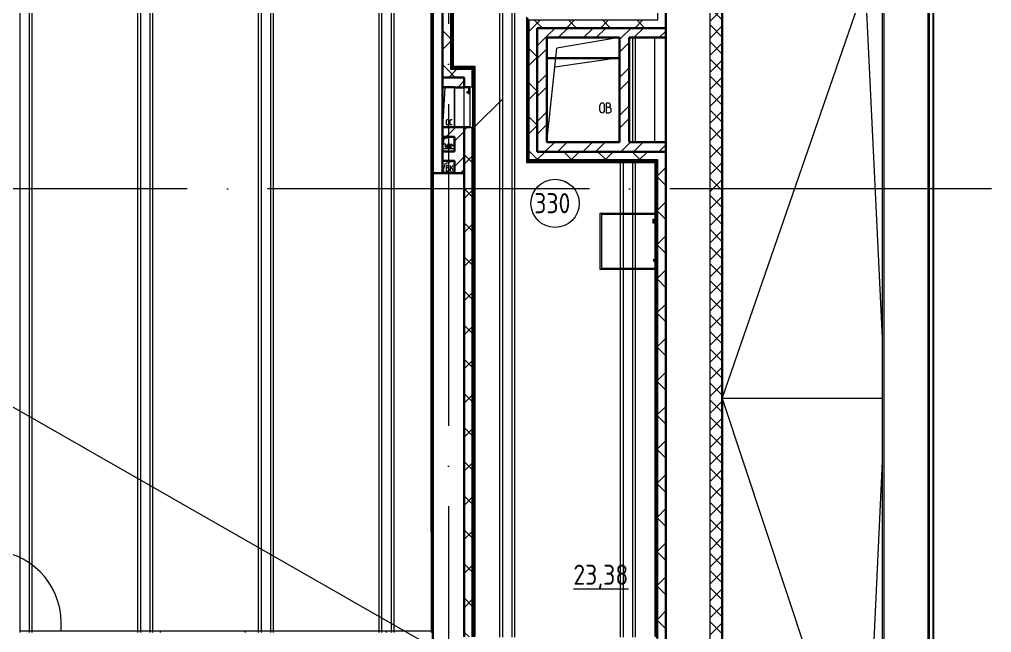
# Model space of a CAD drawing. Header units: millimetres. Extents: x -87434 to 499450, y -468665 to 122144.
# Drawn here: x 296712 to 308796, y 18015 to 25641 of the extents above; entities that cross this region are included whole.
import ezdxf

# ---------------------------------------------------------------- set-up
doc = ezdxf.new("R2010")
doc.units = ezdxf.units.MM
doc.linetypes.add('ADSK_Линия сетки', pattern=[25, 20, -2.5, 0, -2.5])
doc.linetypes.add('ADSK_Сверху', pattern=[450, 300, -150])
for name, color, linetype, lineweight in [('Двери', 252, 'Continuous', 9), ('Крыша', 7, 'Continuous', 9), ('Линии', 252, 'Continuous', 9), ('Марки помещений', 252, 'Continuous', 20), ('Оборудование', 8, 'Continuous', 18), ('Ограждение', 252, 'Continuous', 9), ('Оси', 252, 'Continuous', 9), ('Перекрытие', 252, 'Continuous', 18), ('Стены внутренние', 7, 'Continuous', 18), ('Стены наружные', 7, 'Continuous', 18), ('Стены штриховка', 252, 'Continuous', 9)]:
    doc.layers.add(name, color=color, linetype=linetype, lineweight=lineweight)
doc.styles.add('GOST Common_2', font='', dxfattribs={"width": 0.9, "height": 250})
doc.styles.get('GOST Common_2').set_extended_font_data('GOST type B')

# ---------------------------------------------------------------- blocks, each defined once
blk = doc.blocks.new('Перекрытия 1 - Перекрытия 1-1698725-3 этаж копия 1')
at = {"layer": 'Перекрытие', "ltscale": 100}
for p, q in [((25199, 26635), (25199, 15485)), ((25234, 26635), (25234, 15485)), ((25349, 26635), (25349, 15485)), ((25384, 26635), (25384, 15485)), ((19234, 26580), (19234, 15540)), ((19349, 26580), (19349, 15540)), ((19384, 26580), (19384, 15540)), ((20699, 26580), (20699, 15540)), ((20734, 26580), (20734, 15540)), ((20849, 26580), (20849, 15540)), ((20884, 26580), (20884, 15540)), ((22199, 26580), (22199, 15540)), ((22234, 26580), (22234, 15540)), ((22349, 26580), (22349, 15540)), ((22384, 26580), (22384, 15540)), ((23699, 26580), (23699, 15540)), ((23734, 15540), (23734, 26580)), ((23849, 26580), (23849, 15540)), ((23884, 26580), (23884, 15540)), ((26849, 22940), (26849, 21875)), ((26884, 22940), (26884, 21875)), ((27122, 22940), (27122, 21875)), ((26849, 21875), (26849, 21755)), ((26884, 21875), (26884, 21755)), ((27122, 21875), (27122, 21755)), ((26849, 21755), (26849, 21640)), ((26884, 21755), (26884, 21640)), ((27122, 21755), (27122, 21640)), ((26699, 21395), (26699, 15485)), ((26734, 21395), (26734, 15485)), ((26849, 21395), (26849, 15485)), ((26884, 21395), (26884, 15485))]:
    blk.add_line(p, q, dxfattribs=at)
blk = doc.blocks.new('3 этаж')
at = {"color": 251, "lineweight": 18, "true_color": 0x636466}
for p, q in [((303269, 24117), (303269, 25167)), ((303269, 25167), (304169, 25167)), ((301998, 24786), (301971, 24302)), ((302121, 24802), (301998, 24786)), ((302121, 24797), (302121, 24302)), ((302017, 24379), (302017, 24344)), ((302049, 24392), (302030, 24392)), ((302049, 24331), (302030, 24331)), ((302060, 24379), (302060, 24344)), ((302092, 24392), (302074, 24392)), ((302092, 24331), (302074, 24331)), ((302121, 24182), (301986, 24159)), ((301986, 24159), (301971, 24032)), ((301982, 24096), (302000, 24096)), ((301995, 24070), (302013, 24070)), ((302013, 24083), (302013, 24049)), ((302031, 24050), (302031, 24082)), ((302060, 24050), (302060, 24082)), ((302078, 24097), (302097, 24067)), ((302078, 24036), (302078, 24097)), ((302115, 24097), (302097, 24067)), ((302115, 24036), (302115, 24097)), ((302121, 24032), (301971, 24032)), ((301982, 24036), (302000, 24036)), ((302000, 23845), (301971, 23732)), ((302121, 23882), (302000, 23845)), ((302033, 23827), (302016, 23827)), ((302016, 23827), (302016, 23760)), ((302046, 23808), (302046, 23814)), ((302105, 23827), (302072, 23787)), ((302072, 23760), (302072, 23827)), ((302035, 23797), (302016, 23797)), ((302016, 23760), (302037, 23760)), ((302052, 23775), (302052, 23781)), ((302105, 23760), (302085, 23803))]:
    blk.add_line(p, q, dxfattribs=at)
for centre, radius, start, end in [((302030, 24379), 13.3, 90, 180), ((302030, 24344), 13.3, 180, 270), ((302074, 24379), 13.3, 90, 180), ((302074, 24344), 13.3, 180, 270), ((302000, 24083), 13, 0, 90), ((302000, 24049), 13, 270, 0), ((302046, 24082), 14.3, 0, 180), ((302046, 24050), 14.3, 180, 0), ((302033, 23814), 13, 0, 90), ((302035, 23808), 11.1, 270, 0), ((302035, 23781), 16.7, 0, 90), ((302037, 23775), 14.8, 270, 0)]:
    blk.add_arc(centre, radius, start, end, dxfattribs=at)
at = {"layer": 'Двери', "color": 251, "true_color": 0x636466}
for p, q in [((304611, 23218), (303945, 23218)), ((303945, 23218), (303945, 22550)), ((304591, 23159), (304597, 23159)), ((304591, 23109), (304591, 23159)), ((304597, 23109), (304591, 23109)), ((304597, 23109), (304597, 23159)), ((304609, 23109), (304597, 23109)), ((304598, 23159), (304609, 23159)), ((304598, 23130), (304598, 23159)), ((304609, 23130), (304598, 23130)), ((304609, 23159), (304611, 23159)), ((304609, 23159), (304609, 23109)), ((304609, 23159), (304609, 23130)), ((304611, 23109), (304609, 23109)), ((304598, 22659), (304609, 22659)), ((304598, 22630), (304598, 22659)), ((304609, 22630), (304598, 22630)), ((304609, 22659), (304611, 22659)), ((304609, 22659), (304609, 22609)), ((304609, 22659), (304609, 22630)), ((304611, 22609), (304609, 22609)), ((303945, 22550), (304611, 22550))]:
    blk.add_line(p, q, dxfattribs=at)
at = {"layer": 'Крыша', "color": 251, "true_color": 0x636466}
for p, q in [((305448, 20927), (307171, 25920)), ((307440, 21681), (307236, 25910)), ((307440, 21681), (307440, 21681)), ((305448, 20927), (305448, 20927)), ((307440, 20927), (305448, 20927)), ((305448, 20927), (307172, 15734)), ((307236, 15743), (307440, 20143)), ((307440, 20143), (307440, 20143))]:
    blk.add_line(p, q, dxfattribs=at)
at = {"layer": 'Линии', "color": 251, "linetype": 'ADSK_Сверху', "ltscale": 200, "true_color": 0x636466}
blk.add_line((282206, 29062), (301851, 17837), dxfattribs=at)
at = {"layer": 'Линии', "color": 251, "lineweight": 18, "ltscale": 200, "true_color": 0x636466}
for p, q in [((303269, 24117), (303269, 25416)), ((304169, 25416), (303392, 25287)), ((303269, 24117), (303392, 25287)), ((303269, 24117), (303269, 25167)), ((303269, 25167), (304169, 25167)), ((304169, 25167), (303367, 25050)), ((303269, 24117), (303367, 25050)), ((303927, 24511), (303927, 24573)), ((303927, 24511), (303927, 24573)), ((303985, 24511), (303985, 24573)), ((303985, 24511), (303985, 24573)), ((304035, 24602), (304005, 24602)), ((304005, 24602), (304005, 24482)), ((304035, 24602), (304005, 24602)), ((304005, 24602), (304005, 24482)), ((304038, 24548), (304005, 24548)), ((304038, 24548), (304005, 24548)), ((304058, 24568), (304058, 24578)), ((304058, 24568), (304058, 24578)), ((304005, 24482), (304042, 24482)), ((304005, 24482), (304042, 24482)), ((304068, 24508), (304068, 24518)), ((304068, 24508), (304068, 24518))]:
    blk.add_line(p, q, dxfattribs=at)
at = {"layer": 'Линии', "color": 251, "lineweight": 18, "true_color": 0x636466}
for centre, radius, start, end in [((303956, 24573), 28.7, 0, 180), ((303956, 24573), 28.7, 0, 180), ((304035, 24578), 23.3, 0, 90), ((304035, 24578), 23.3, 0, 90), ((304038, 24568), 20, 270, 0), ((304038, 24568), 20, 270, 0), ((304038, 24518), 30, 0, 90), ((304038, 24518), 30, 0, 90), ((303956, 24511), 28.7, 180, 0), ((303956, 24511), 28.7, 180, 0), ((304042, 24508), 26.7, 270, 0), ((304042, 24508), 26.7, 270, 0)]:
    blk.add_arc(centre, radius, start, end, dxfattribs=at)
at = {"layer": 'Марки помещений', "color": 251, "true_color": 0x636466}
blk.add_circle((303370, 23355), 300, dxfattribs=at)
at = {"layer": 'Оборудование', "color": 251, "true_color": 0x636466}
for p, q in [((302295, 24786), (302295, 24740)), ((302300, 24786), (302295, 24786)), ((302300, 24740), (302300, 24786)), ((302347, 24802), (302311, 24802)), ((302311, 24802), (302311, 24302)), ((302348, 24302), (302348, 24801)), ((302358, 24795), (302348, 24795)), ((302359, 24310), (302359, 24794)), ((302366, 24783), (302360, 24783)), ((302366, 24321), (302366, 24783)), ((302368, 24774), (302366, 24774)), ((302368, 24770), (302368, 24774)), ((302368, 24770), (302368, 24774)), ((302293, 24741), (302275, 24741)), ((302275, 24741), (302275, 24729)), ((302275, 24729), (302293, 24729)), ((302295, 24743), (302293, 24741)), ((302293, 24741), (302293, 24729)), ((302293, 24729), (302295, 24727)), ((302311, 24745), (302295, 24745)), ((302295, 24745), (302295, 24725)), ((302295, 24730), (302295, 24722)), ((302295, 24725), (302311, 24725)), ((302295, 24722), (302300, 24722)), ((302300, 24722), (302300, 24730)), ((302366, 24705), (302368, 24705)), ((302366, 24302), (302719, 24655)), ((302368, 24770), (302368, 24709)), ((302368, 24705), (302368, 24709)), ((302368, 24705), (302368, 24709)), ((302311, 24302), (302347, 24302)), ((302348, 24309), (302358, 24309)), ((302360, 24321), (302366, 24321))]:
    blk.add_line(p, q, dxfattribs=at)
for points, knots in [([(302348, 24801), (302348, 24801), (302348, 24801), (302348, 24801), (302348, 24801), (302348, 24801), (302348, 24801), (302347, 24802), (302347, 24802), (302347, 24802)], [0, 0, 0, 0, 0.166667, 0.25, 0.333333, 0.5, 0.666667, 0.833333, 1, 1, 1, 1]), ([(302359, 24794), (302359, 24794), (302359, 24794), (302359, 24794), (302359, 24794), (302359, 24794), (302358, 24794), (302358, 24794), (302358, 24795), (302358, 24795), (302358, 24795)], [0, 0, 0, 0, 0.166667, 0.25, 0.333333, 0.416667, 0.541667, 0.666667, 0.833333, 1, 1, 1, 1]), ([(302360, 24783), (302360, 24783), (302360, 24783), (302360, 24783), (302360, 24783), (302359, 24783), (302359, 24783), (302359, 24783), (302359, 24783), (302359, 24784), (302359, 24784), (302359, 24784), (302359, 24784)], [0, 0, 0, 0, 0.166667, 0.25, 0.333333, 0.416667, 0.5, 0.583333, 0.666667, 0.75, 0.833333, 1, 1, 1, 1]), ([(302347, 24302), (302347, 24302), (302347, 24302), (302348, 24302), (302348, 24302), (302348, 24302), (302348, 24302), (302348, 24302), (302348, 24302), (302348, 24302)], [-1, -1, -1, -1, -0.833333, -0.666667, -0.5, -0.333333, -0.25, -0.166667, 0, 0, 0, 0]), ([(302358, 24309), (302358, 24309), (302358, 24309), (302358, 24309), (302358, 24309), (302359, 24309), (302359, 24309), (302359, 24309), (302359, 24309), (302359, 24309), (302359, 24310)], [-1, -1, -1, -1, -0.833333, -0.666667, -0.541667, -0.416667, -0.333333, -0.25, -0.166667, 0, 0, 0, 0]), ([(302359, 24319), (302359, 24319), (302359, 24319), (302359, 24320), (302359, 24320), (302359, 24320), (302359, 24320), (302359, 24320), (302360, 24320), (302360, 24320), (302360, 24321), (302360, 24321), (302360, 24321)], [-1, -1, -1, -1, -0.833333, -0.75, -0.666667, -0.583333, -0.5, -0.416667, -0.333333, -0.25, -0.166667, 0, 0, 0, 0])]:
    blk.add_open_spline(points, degree=3, knots=knots, dxfattribs=at)
at = {"layer": 'Ограждение', "color": 251, "true_color": 0x636466}
for p, q in [((302106, 25057), (302106, 29102)), ((307440, 13137), (307440, 27939)), ((307461, 13137), (307461, 27939)), ((308009, 13137), (308009, 27939)), ((308023, 13137), (308023, 27939)), ((308070, 13137), (308070, 27939)), ((308077, 13137), (308077, 27939)), ((301826, 27827), (301826, 19267)), ((303014, 25671), (303014, 23862)), ((302106, 25057), (302096, 25047)), ((302096, 25047), (302106, 25057)), ((302376, 25057), (302106, 25057)), ((302366, 25047), (302376, 25057)), ((302376, 25057), (302366, 25047)), ((302376, 17972), (302376, 25057)), ((302366, 24802), (302366, 24783)), ((302366, 24321), (302366, 24302)), ((303024, 23872), (303014, 23862)), ((303014, 23862), (303024, 23872)), ((303014, 23862), (304611, 23862)), ((304621, 23872), (304611, 23862)), ((304611, 23862), (304621, 23872)), ((304611, 23862), (304611, 17972)), ((301836, 19267), (301826, 19267)), ((296711, 18037), (301836, 18037)), ((296711, 18037), (298461, 18037)), ((298461, 18037), (298461, 18017)), ((299521, 18017), (299521, 18037)), ((299521, 18037), (301271, 18037)), ((301271, 18037), (301271, 18017))]:
    blk.add_line(p, q, dxfattribs=at)
at = {"layer": 'Ограждение', "color": 251, "linetype": 'Continuous', "true_color": 0x636466}
for p, q in [((302096, 25276), (302106, 25276)), ((303014, 25276), (303024, 25276)), ((302366, 24676), (302376, 24676)), ((303014, 24676), (303024, 24676)), ((302366, 24076), (302376, 24076)), ((303014, 24076), (303024, 24076)), ((303282, 23862), (303282, 23872)), ((303882, 23862), (303882, 23872)), ((304482, 23862), (304482, 23872)), ((302366, 23476), (302376, 23476)), ((304611, 23476), (304621, 23476)), ((302366, 22876), (302376, 22876)), ((304611, 22876), (304621, 22876)), ((302366, 22276), (302376, 22276)), ((304611, 22276), (304621, 22276)), ((302366, 21676), (302376, 21676)), ((304611, 21676), (304621, 21676)), ((302366, 21076), (302376, 21076)), ((304611, 21076), (304621, 21076)), ((302366, 20476), (302376, 20476)), ((304611, 20476), (304621, 20476)), ((302366, 19876), (302376, 19876)), ((304611, 19876), (304621, 19876)), ((302366, 19276), (302376, 19276)), ((304611, 19276), (304621, 19276)), ((302366, 18676), (302376, 18676)), ((304611, 18676), (304621, 18676)), ((302366, 18076), (302376, 18076)), ((304611, 18076), (304621, 18076))]:
    blk.add_line(p, q, dxfattribs=at)
at = {"layer": 'Оси', "color": 251, "linetype": 'ADSK_Линия сетки', "ltscale": 200, "true_color": 0x636466}
for p, q in [((302046, 34587), (302046, 11871)), ((304746, 34587), (304746, 13337)), ((308796, 23537), (237074, 23537))]:
    blk.add_line(p, q, dxfattribs=at)
at = {"layer": 'Перекрытие', "color": 251, "true_color": 0x636466}
for p, q in [((304169, 25167), (303269, 25167)), ((303269, 25167), (303269, 24117)), ((302121, 24032), (301971, 24032)), ((303929, 22534), (303929, 23234)), ((303929, 23234), (304611, 23234)), ((304611, 22534), (303929, 22534)), ((297231, 18037), (297231, 18137))]:
    blk.add_line(p, q, dxfattribs=at)
blk.add_arc((296331, 18137), 900, 0, 90, dxfattribs=at)
at = {"layer": 'Стены внутренние', "color": 251, "lineweight": 30, "true_color": 0x636466}
for p, q in [((305448, 17135), (305448, 29939)), ((304746, 24117), (304746, 25416)), ((301971, 24802), (301971, 24302)), ((301971, 24182), (301971, 24002)), ((301971, 23882), (301971, 23732)), ((302121, 23732), (301851, 23732))]:
    blk.add_line(p, q, dxfattribs=at)
at = {"layer": 'Стены внутренние', "color": 251, "true_color": 0x636466}
for p, q in [((305296, 17287), (305296, 29787)), ((302121, 23742), (301971, 23742))]:
    blk.add_line(p, q, dxfattribs=at)
at = {"layer": 'Стены внутренние', "color": 251, "linetype": 'Continuous', "lineweight": 9, "true_color": 0x636466}
for p, q in [((305446, 25636), (305296, 25786)), ((305296, 25623), (305446, 25773)), ((305446, 25424), (305296, 25574)), ((305296, 25411), (305446, 25561)), ((305447, 25416), (305446, 25413)), ((305446, 25212), (305296, 25362)), ((305296, 25199), (305446, 25349)), ((305446, 25000), (305296, 25150)), ((305296, 24987), (305446, 25137)), ((305446, 25235), (305448, 25235)), ((305448, 25066), (305446, 25070)), ((305446, 25031), (305448, 25031)), ((305446, 24788), (305296, 24938)), ((305296, 24775), (305446, 24925)), ((305446, 24575), (305296, 24725)), ((305296, 24563), (305446, 24713)), ((305446, 24727), (305448, 24727)), ((305446, 24363), (305296, 24513)), ((305296, 24351), (305446, 24501)), ((305448, 24456), (305446, 24460)), ((305446, 24151), (305296, 24301)), ((305296, 24138), (305446, 24288)), ((305446, 23939), (305296, 24089)), ((305296, 23926), (305446, 24076)), ((305446, 24117), (305448, 24117)), ((305448, 23995), (305446, 23991)), ((305446, 23727), (305296, 23877)), ((305296, 23714), (305446, 23864)), ((305446, 23914), (305448, 23914)), ((305446, 23515), (305296, 23665)), ((305296, 23502), (305446, 23652)), ((305446, 23609), (305448, 23609)), ((305446, 23303), (305296, 23453)), ((305296, 23290), (305446, 23440)), ((305446, 23090), (305296, 23240)), ((305296, 23078), (305446, 23228)), ((305448, 23182), (305446, 23178)), ((305446, 22878), (305296, 23028)), ((305296, 22866), (305446, 23016)), ((305446, 22999), (305448, 22999)), ((305446, 22666), (305296, 22816)), ((305296, 22654), (305446, 22804)), ((305446, 22796), (305448, 22796)), ((305446, 22454), (305296, 22604)), ((305296, 22441), (305446, 22591)), ((305446, 22491), (305448, 22491)), ((305446, 22242), (305296, 22392)), ((305296, 22229), (305446, 22379)), ((305446, 22030), (305296, 22180)), ((305296, 22017), (305446, 22167)), ((305447, 22222), (305446, 22225)), ((305446, 21818), (305296, 21968)), ((305296, 21805), (305446, 21955)), ((305446, 21882), (305448, 21882)), ((305446, 21606), (305296, 21756)), ((305296, 21593), (305446, 21743)), ((305446, 21679), (305448, 21679)), ((305446, 21393), (305296, 21543)), ((305296, 21381), (305446, 21531)), ((305446, 21181), (305296, 21331)), ((305296, 21169), (305446, 21319)), ((305446, 21374), (305448, 21374)), ((305446, 20969), (305296, 21119)), ((305296, 20956), (305446, 21106)), ((305446, 20757), (305296, 20907)), ((305448, 20947), (305446, 20943)), ((305296, 20744), (305446, 20894)), ((305446, 20545), (305296, 20695)), ((305296, 20532), (305446, 20682)), ((305446, 20764), (305448, 20764)), ((305446, 20561), (305448, 20561)), ((305446, 20333), (305296, 20483)), ((305296, 20320), (305446, 20470)), ((305448, 20337), (305446, 20334)), ((305446, 20121), (305296, 20271)), ((305296, 20108), (305446, 20258)), ((305446, 20256), (305448, 20256)), ((305446, 19909), (305296, 20059)), ((305296, 19896), (305446, 20046)), ((305446, 19696), (305296, 19846)), ((305296, 19684), (305446, 19834)), ((305448, 19783), (305446, 19786)), ((305446, 19484), (305296, 19634)), ((305296, 19472), (305446, 19622)), ((305446, 19647), (305448, 19647)), ((305448, 19524), (305446, 19521)), ((305446, 19272), (305296, 19422)), ((305296, 19259), (305446, 19409)), ((305446, 19443), (305448, 19443)), ((305446, 19060), (305296, 19210)), ((305296, 19047), (305446, 19197)), ((305446, 19139), (305448, 19139)), ((305446, 18848), (305296, 18998)), ((305296, 18835), (305446, 18985)), ((305446, 18636), (305296, 18786)), ((305296, 18623), (305446, 18773)), ((305446, 18424), (305296, 18574)), ((305296, 18411), (305446, 18561)), ((305446, 18529), (305448, 18529)), ((305446, 18211), (305296, 18361)), ((305296, 18199), (305446, 18349)), ((305446, 18326), (305448, 18326)), ((305446, 17999), (305296, 18149)), ((305296, 17987), (305446, 18137)), ((305446, 18021), (305448, 18021))]:
    blk.add_line(p, q, dxfattribs=at)
at = {"layer": 'Стены наружные', "color": 251, "lineweight": 30, "true_color": 0x636466}
for p, q in [((301971, 24802), (301971, 29237)), ((304746, 29237), (304746, 25416)), ((301836, 29057), (301836, 18017)), ((301851, 17937), (301851, 29062)), ((302096, 29112), (302096, 25047)), ((303024, 23872), (303024, 25661)), ((303149, 25536), (303149, 23997)), ((303149, 23997), (303149, 25536)), ((303149, 25536), (304746, 25536)), ((303269, 25416), (303269, 24117)), ((304169, 25416), (303269, 25416)), ((304169, 24117), (304169, 25416)), ((304746, 25416), (304289, 25416)), ((304289, 25416), (304289, 24117)), ((302096, 25047), (302366, 25047)), ((302366, 25047), (302366, 24802)), ((302241, 24922), (301971, 24922)), ((302241, 24922), (302241, 24797)), ((302121, 24802), (301971, 24802)), ((302121, 24802), (302121, 24797)), ((302241, 24797), (302121, 24797)), ((302311, 24802), (302241, 24802)), ((302366, 24802), (302347, 24802)), ((302311, 24302), (301971, 24302)), ((301971, 24302), (301971, 24182)), ((302241, 17962), (302241, 24302)), ((302366, 24302), (302347, 24302)), ((302366, 17962), (302366, 24302)), ((302121, 24182), (301971, 24182)), ((302121, 24002), (302121, 24182)), ((303269, 24117), (304169, 24117)), ((304289, 24117), (304746, 24117)), ((304746, 24117), (304746, 17837)), ((301971, 24002), (302121, 24002)), ((301971, 24002), (301971, 23882)), ((304746, 23997), (303149, 23997)), ((302121, 23882), (301971, 23882)), ((302121, 23732), (302121, 23882)), ((304621, 23872), (303024, 23872)), ((304621, 17962), (304621, 23872)), ((302241, 23732), (302121, 23732))]:
    blk.add_line(p, q, dxfattribs=at)
at = {"layer": 'Стены наружные', "color": 251, "linetype": 'Continuous', "lineweight": 9, "true_color": 0x636466}
for p, q in [((303087, 25536), (303187, 25636)), ((303087, 25536), (303187, 25636)), ((303212, 25536), (303112, 25636)), ((303212, 25536), (303112, 25636)), ((303512, 25536), (303612, 25636)), ((303512, 25536), (303612, 25636)), ((303636, 25536), (303536, 25636)), ((303636, 25536), (303536, 25636)), ((303936, 25536), (304036, 25636)), ((303936, 25536), (304036, 25636)), ((304061, 25536), (303961, 25636)), ((304061, 25536), (303961, 25636)), ((304360, 25536), (304460, 25636)), ((304360, 25536), (304460, 25636)), ((304485, 25536), (304385, 25636)), ((304485, 25536), (304385, 25636)), ((302071, 25405), (301971, 25505)), ((302071, 25405), (301971, 25505)), ((302093, 25556), (302096, 25556)), ((303026, 25597), (303024, 25597)), ((303049, 25497), (303087, 25536)), ((303049, 25497), (303087, 25536)), ((303269, 25435), (303371, 25536)), ((303408, 25416), (303528, 25536)), ((303722, 25416), (303842, 25536)), ((303879, 25416), (303999, 25536)), ((304194, 25416), (304314, 25536)), ((304351, 25416), (304471, 25536)), ((302093, 25451), (302096, 25451)), ((303026, 25492), (303024, 25492)), ((303026, 25387), (303024, 25387)), ((303149, 25315), (303269, 25435)), ((304169, 25392), (304194, 25416)), ((304665, 25416), (304745, 25497)), ((301971, 25268), (302071, 25368)), ((301971, 25268), (302071, 25368)), ((302093, 25346), (302096, 25346)), ((303026, 25282), (303024, 25282)), ((303149, 25176), (303049, 25276)), ((303149, 25176), (303049, 25276)), ((303149, 25157), (303269, 25277)), ((304169, 25235), (304289, 25355)), ((302093, 25241), (302096, 25241)), ((302093, 25136), (302096, 25136)), ((303026, 25177), (303024, 25177)), ((303049, 25073), (303149, 25173)), ((303049, 25073), (303149, 25173)), ((302030, 25022), (301971, 25081)), ((302030, 25022), (301971, 25081)), ((302130, 24922), (302030, 25022)), ((302130, 24922), (302030, 25022)), ((302048, 24922), (302148, 25022)), ((302048, 24922), (302148, 25022)), ((302116, 25044), (302116, 25047)), ((302221, 25044), (302221, 25047)), ((302326, 25044), (302326, 25047)), ((303026, 25072), (303024, 25072)), ((304169, 24921), (304289, 25041)), ((302363, 24959), (302366, 24959)), ((303026, 24967), (303024, 24967)), ((303149, 24843), (303269, 24963)), ((302159, 24797), (302164, 24802)), ((302164, 24802), (302241, 24878)), ((302250, 24802), (302241, 24811)), ((302250, 24802), (302241, 24811)), ((302363, 24854), (302366, 24854)), ((303026, 24862), (303024, 24862)), ((303149, 24751), (303049, 24851)), ((303149, 24751), (303049, 24851)), ((303149, 24686), (303269, 24806)), ((304169, 24763), (304289, 24883)), ((303026, 24757), (303024, 24757)), ((303049, 24649), (303149, 24749)), ((303049, 24649), (303149, 24749)), ((303026, 24652), (303024, 24652)), ((303026, 24547), (303024, 24547)), ((304169, 24449), (304289, 24569)), ((303026, 24442), (303024, 24442)), ((303149, 24327), (303049, 24427)), ((303149, 24327), (303049, 24427)), ((303149, 24372), (303269, 24492)), ((304169, 24292), (304289, 24412)), ((302121, 24287), (302136, 24302)), ((302241, 24265), (302277, 24302)), ((302241, 24265), (302277, 24302)), ((302341, 24286), (302326, 24302)), ((302341, 24286), (302326, 24302)), ((303026, 24337), (303024, 24337)), ((303049, 24225), (303149, 24325)), ((303049, 24225), (303149, 24325)), ((303149, 24214), (303269, 24334)), ((302016, 24182), (302121, 24287)), ((302121, 24129), (302241, 24249)), ((302363, 24224), (302366, 24224)), ((303026, 24232), (303024, 24232)), ((302363, 24119), (302366, 24119)), ((303026, 24127), (303024, 24127)), ((303269, 24020), (303365, 24117)), ((303402, 23997), (303522, 24117)), ((303717, 23997), (303837, 24117)), ((303874, 23997), (303994, 24117)), ((304188, 23997), (304308, 24117)), ((304345, 23997), (304465, 24117)), ((304660, 23997), (304745, 24082)), ((301971, 23979), (301993, 24002)), ((302121, 23815), (302241, 23935)), ((302341, 23862), (302241, 23962)), ((302341, 23862), (302241, 23962)), ((302241, 23841), (302341, 23941)), ((302241, 23841), (302341, 23941)), ((302363, 24014), (302366, 24014)), ((303026, 24022), (303024, 24022)), ((303149, 23903), (303049, 24003)), ((303149, 23903), (303049, 24003)), ((303149, 23900), (303245, 23997)), ((303149, 23900), (303245, 23997)), ((303245, 23997), (303269, 24020)), ((303579, 23897), (303479, 23997)), ((303579, 23897), (303479, 23997)), ((303569, 23897), (303669, 23997)), ((303569, 23897), (303669, 23997)), ((304003, 23897), (303903, 23997)), ((304003, 23897), (303903, 23997)), ((303993, 23897), (304093, 23997)), ((303993, 23897), (304093, 23997)), ((304428, 23897), (304328, 23997)), ((304428, 23897), (304328, 23997)), ((304417, 23897), (304517, 23997)), ((304417, 23897), (304517, 23997)), ((302363, 23909), (302366, 23909)), ((303026, 23917), (303024, 23917)), ((303055, 23874), (303055, 23872)), ((303145, 23897), (303149, 23900)), ((303145, 23897), (303149, 23900)), ((303155, 23897), (303149, 23903)), ((303155, 23897), (303149, 23903)), ((303160, 23874), (303160, 23872)), ((303265, 23874), (303265, 23872)), ((303370, 23874), (303370, 23872)), ((303475, 23874), (303475, 23872)), ((303580, 23874), (303580, 23872)), ((303685, 23874), (303685, 23872)), ((303790, 23874), (303790, 23872)), ((303895, 23874), (303895, 23872)), ((304000, 23874), (304000, 23872)), ((304105, 23874), (304105, 23872)), ((304210, 23874), (304210, 23872)), ((304315, 23874), (304315, 23872)), ((304420, 23874), (304420, 23872)), ((304525, 23874), (304525, 23872)), ((304623, 23847), (304621, 23847)), ((304630, 23874), (304630, 23872)), ((302194, 23732), (302241, 23778)), ((302363, 23804), (302366, 23804)), ((302363, 23699), (302366, 23699)), ((304623, 23742), (304621, 23742)), ((304646, 23701), (304745, 23800)), ((304646, 23701), (304745, 23800)), ((302363, 23594), (302366, 23594)), ((304623, 23637), (304621, 23637)), ((304745, 23579), (304646, 23678)), ((304745, 23579), (304646, 23678)), ((302341, 23438), (302241, 23538)), ((302341, 23438), (302241, 23538)), ((302241, 23417), (302341, 23517)), ((302241, 23417), (302341, 23517)), ((302363, 23489), (302366, 23489)), ((304623, 23532), (304621, 23532)), ((302363, 23384), (302366, 23384)), ((304623, 23427), (304621, 23427)), ((304646, 23276), (304745, 23376)), ((304646, 23276), (304745, 23376)), ((302363, 23279), (302366, 23279)), ((304623, 23322), (304621, 23322)), ((304623, 23217), (304621, 23217)), ((304745, 23155), (304646, 23254)), ((304745, 23155), (304646, 23254)), ((302341, 23014), (302241, 23114)), ((302341, 23014), (302241, 23114)), ((302241, 22993), (302341, 23093)), ((302241, 22993), (302341, 23093)), ((302363, 23174), (302366, 23174)), ((304623, 23112), (304621, 23112)), ((302363, 23069), (302366, 23069)), ((302363, 22964), (302366, 22964)), ((304623, 23007), (304621, 23007)), ((302363, 22859), (302366, 22859)), ((304623, 22902), (304621, 22902)), ((304646, 22852), (304745, 22951)), ((304646, 22852), (304745, 22951)), ((302363, 22754), (302366, 22754)), ((304623, 22797), (304621, 22797)), ((304745, 22730), (304646, 22830)), ((304745, 22730), (304646, 22830)), ((302341, 22589), (302241, 22689)), ((302341, 22589), (302241, 22689)), ((302241, 22568), (302341, 22668)), ((302241, 22568), (302341, 22668)), ((302363, 22649), (302366, 22649)), ((304623, 22692), (304621, 22692)), ((302363, 22544), (302366, 22544)), ((304623, 22587), (304621, 22587)), ((304623, 22482), (304621, 22482)), ((304646, 22428), (304745, 22527)), ((304646, 22428), (304745, 22527)), ((302363, 22439), (302366, 22439)), ((304623, 22377), (304621, 22377)), ((304745, 22306), (304646, 22406)), ((304745, 22306), (304646, 22406)), ((302341, 22165), (302241, 22265)), ((302341, 22165), (302241, 22265)), ((302241, 22144), (302341, 22244)), ((302241, 22144), (302341, 22244)), ((302363, 22334), (302366, 22334)), ((304623, 22272), (304621, 22272)), ((302363, 22229), (302366, 22229)), ((302363, 22124), (302366, 22124)), ((304623, 22167), (304621, 22167)), ((302363, 22019), (302366, 22019)), ((304623, 22062), (304621, 22062)), ((304646, 22004), (304745, 22103)), ((304646, 22004), (304745, 22103)), ((302363, 21914), (302366, 21914)), ((304623, 21957), (304621, 21957)), ((304745, 21882), (304646, 21981)), ((304745, 21882), (304646, 21981)), ((302341, 21741), (302241, 21841)), ((302341, 21741), (302241, 21841)), ((302241, 21720), (302341, 21820)), ((302241, 21720), (302341, 21820)), ((302363, 21809), (302366, 21809)), ((304623, 21852), (304621, 21852)), ((302363, 21704), (302366, 21704)), ((304623, 21747), (304621, 21747)), ((304623, 21642), (304621, 21642)), ((304646, 21579), (304745, 21679)), ((304646, 21579), (304745, 21679)), ((302363, 21599), (302366, 21599)), ((304623, 21537), (304621, 21537)), ((304745, 21458), (304646, 21557)), ((304745, 21458), (304646, 21557)), ((302341, 21316), (302241, 21416)), ((302341, 21316), (302241, 21416)), ((302241, 21296), (302341, 21396)), ((302241, 21296), (302341, 21396)), ((302363, 21494), (302366, 21494)), ((304623, 21432), (304621, 21432)), ((302363, 21389), (302366, 21389)), ((302363, 21284), (302366, 21284)), ((304623, 21327), (304621, 21327)), ((302363, 21179), (302366, 21179)), ((304623, 21222), (304621, 21222)), ((304646, 21155), (304745, 21255)), ((304646, 21155), (304745, 21255)), ((302363, 21074), (302366, 21074)), ((304623, 21117), (304621, 21117)), ((304745, 21033), (304646, 21133)), ((304745, 21033), (304646, 21133)), ((302341, 20892), (302241, 20992)), ((302341, 20892), (302241, 20992)), ((302241, 20871), (302341, 20971)), ((302241, 20871), (302341, 20971)), ((302363, 20969), (302366, 20969)), ((304623, 21012), (304621, 21012)), ((304623, 20907), (304621, 20907)), ((302363, 20864), (302366, 20864)), ((304623, 20802), (304621, 20802)), ((304646, 20731), (304745, 20830)), ((304646, 20731), (304745, 20830)), ((302363, 20759), (302366, 20759)), ((304623, 20697), (304621, 20697)), ((304745, 20609), (304646, 20709)), ((304745, 20609), (304646, 20709)), ((302341, 20468), (302241, 20568)), ((302341, 20468), (302241, 20568)), ((302241, 20447), (302341, 20547)), ((302241, 20447), (302341, 20547)), ((302363, 20654), (302366, 20654)), ((302363, 20549), (302366, 20549)), ((304623, 20592), (304621, 20592)), ((302363, 20444), (302366, 20444)), ((304623, 20487), (304621, 20487)), ((302363, 20339), (302366, 20339)), ((304623, 20382), (304621, 20382)), ((304646, 20306), (304745, 20406)), ((304646, 20306), (304745, 20406)), ((302363, 20234), (302366, 20234)), ((304623, 20277), (304621, 20277)), ((304745, 20185), (304646, 20284)), ((304745, 20185), (304646, 20284)), ((302341, 20044), (302241, 20144)), ((302341, 20044), (302241, 20144)), ((302241, 20023), (302341, 20123)), ((302241, 20023), (302341, 20123)), ((302363, 20129), (302366, 20129)), ((304623, 20172), (304621, 20172)), ((304623, 20067), (304621, 20067)), ((302363, 20024), (302366, 20024)), ((304623, 19962), (304621, 19962)), ((304646, 19882), (304745, 19982)), ((304646, 19882), (304745, 19982)), ((302363, 19919), (302366, 19919)), ((304623, 19857), (304621, 19857)), ((304746, 19760), (304646, 19860)), ((304746, 19760), (304646, 19860)), ((302341, 19619), (302241, 19719)), ((302341, 19619), (302241, 19719)), ((302241, 19599), (302341, 19699)), ((302241, 19599), (302341, 19699)), ((302363, 19814), (302366, 19814)), ((302363, 19709), (302366, 19709)), ((304623, 19752), (304621, 19752)), ((302363, 19604), (302366, 19604)), ((304623, 19647), (304621, 19647)), ((302363, 19499), (302366, 19499)), ((304623, 19542), (304621, 19542)), ((304646, 19458), (304746, 19558)), ((304646, 19458), (304746, 19558)), ((302363, 19394), (302366, 19394)), ((304623, 19437), (304621, 19437)), ((304746, 19336), (304646, 19436)), ((304746, 19336), (304646, 19436)), ((302341, 19195), (302241, 19295)), ((302341, 19195), (302241, 19295)), ((302241, 19174), (302341, 19274)), ((302241, 19174), (302341, 19274)), ((302363, 19289), (302366, 19289)), ((304623, 19332), (304621, 19332)), ((304623, 19227), (304621, 19227)), ((302363, 19184), (302366, 19184)), ((304623, 19122), (304621, 19122)), ((304646, 19034), (304746, 19134)), ((304646, 19034), (304746, 19134)), ((302363, 19079), (302366, 19079)), ((302363, 18974), (302366, 18974)), ((304623, 19017), (304621, 19017)), ((304746, 18912), (304646, 19011)), ((304746, 18912), (304646, 19011)), ((302341, 18771), (302241, 18871)), ((302341, 18771), (302241, 18871)), ((302363, 18869), (302366, 18869)), ((304623, 18912), (304621, 18912)), ((302241, 18750), (302341, 18850)), ((302241, 18750), (302341, 18850)), ((302363, 18764), (302366, 18764)), ((304623, 18807), (304621, 18807)), ((302363, 18659), (302366, 18659)), ((304623, 18702), (304621, 18702)), ((304646, 18609), (304746, 18709)), ((304646, 18609), (304746, 18709)), ((302363, 18554), (302366, 18554)), ((304623, 18597), (304621, 18597)), ((304623, 18492), (304621, 18492)), ((304746, 18487), (304646, 18587)), ((304746, 18487), (304646, 18587)), ((302341, 18347), (302241, 18447)), ((302341, 18347), (302241, 18447)), ((302241, 18326), (302341, 18426)), ((302241, 18326), (302341, 18426)), ((302363, 18449), (302366, 18449)), ((304623, 18387), (304621, 18387)), ((302363, 18344), (302366, 18344)), ((304623, 18282), (304621, 18282)), ((304646, 18185), (304746, 18285)), ((304646, 18185), (304746, 18285)), ((302363, 18239), (302366, 18239)), ((302363, 18134), (302366, 18134)), ((304623, 18177), (304621, 18177)), ((304746, 18063), (304646, 18163)), ((304746, 18063), (304646, 18163)), ((302302, 17962), (302241, 18022)), ((302302, 17962), (302241, 18022)), ((302363, 18029), (302366, 18029)), ((304623, 18072), (304621, 18072))]:
    blk.add_line(p, q, dxfattribs=at)
at = {"layer": 'Стены наружные', "color": 251, "true_color": 0x636466}
for p, q in [((304169, 25152), (303269, 25152)), ((302121, 24302), (302121, 24797)), ((302241, 24302), (302241, 24797)), ((302366, 24802), (302366, 24783)), ((302366, 24321), (302366, 24302))]:
    blk.add_line(p, q, dxfattribs=at)
at = {"layer": 'Стены штриховка', "color": 251, "true_color": 0x636466}
for p, q in [((305446, 17135), (305446, 29939)), ((302071, 29137), (302071, 25022)), ((302083, 29124), (302083, 25034)), ((304646, 25636), (304646, 29137)), ((303036, 23884), (303036, 25649)), ((303049, 25636), (304646, 25636)), ((303049, 23897), (303049, 25636)), ((302071, 25022), (302341, 25022)), ((302083, 25034), (302353, 25034)), ((302341, 24802), (302341, 25022)), ((302353, 24802), (302353, 25034)), ((302341, 17962), (302341, 24302)), ((302353, 17962), (302353, 24302)), ((304633, 23884), (303036, 23884)), ((304646, 23897), (303049, 23897)), ((304633, 17949), (304633, 23884)), ((304646, 17937), (304646, 23897))]:
    blk.add_line(p, q, dxfattribs=at)
at = {"layer": 'Перекрытие', "color": 251, "true_color": 0x636466}
blk.add_blockref('Перекрытия 1 - Перекрытия 1-1698725-3 этаж копия 1', (277482, 2476), dxfattribs=at)
at = {"layer": 'Марки помещений', "color": 251, "true_color": 0x636466, "style": 'GOST Common_2', "width": 0.9}
for s, p in [('330', (303111, 23232)), ('%%U23,38', (303597, 18611))]:
    blk.add_text(s, height=250, dxfattribs=at).set_placement(p)

msp = doc.modelspace()

# ---------------------------------------------------------------- block references
msp.add_blockref('3 этаж', (0, -2))

doc.saveas('drawing.dxf')
